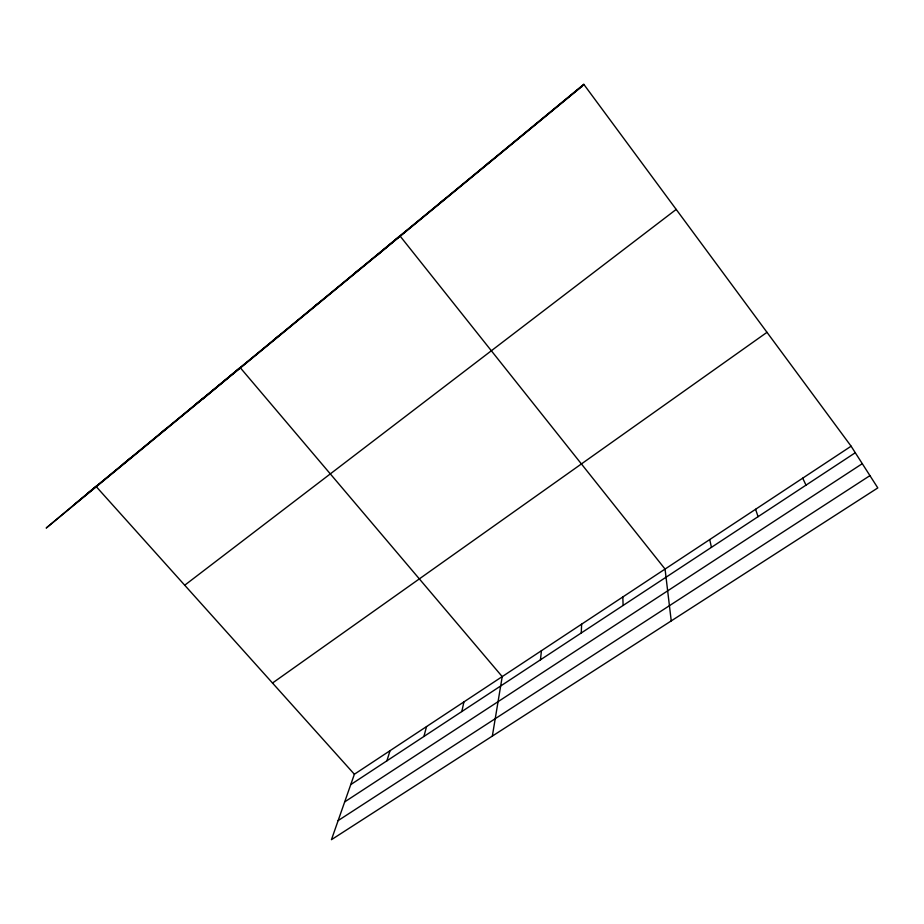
<?xml version="1.0" encoding="UTF-8"?>
<svg xmlns="http://www.w3.org/2000/svg" width="924" height="924" viewBox="0 0 924 924"><rect width="100%" height="100%" fill="white"/><g stroke="black" fill="none" stroke-linecap="round" stroke-linejoin="round"><path stroke-width="1.39" d="M581.265 632.975L581.623 624.174M540.459 659.817L541.429 650.715M492.342 736.082L502.217 676.611L240.136 367.556L202.437 399.318M461.815 711.549L463.929 701.894M423.908 736.474L426.553 726.576M386.89 760.822L390.043 750.681M851.108 446.2L354.377 774.243L331.45 839.673L877.8 487.918L851.108 446.2L583.795 84.327L88.138 492.931M581.381 87.099L583.795 84.327M534.58 125.006L535.816 123.874M487.191 164.068L489.223 162.278M441.152 202.01L443.947 199.584M377.489 255.082L399.93 235.863L665.061 569.068L671.24 620.905M354.215 273.643L358.385 270.108M313.144 307.496L317.925 303.453M273.158 340.448L278.528 335.92M159.321 434.268L166.251 428.447M196.281 403.811L202.726 398.394M123.285 463.975L130.688 457.761M75.017 503.915L582.778 85.482M582.097 86.279L46.2 528.043L95.992 486.359L354.377 774.243M184.719 585.215L676.195 209.425M272.511 683.021L766.989 332.328M350.75 784.603L855.289 452.725M344.687 801.893L862.288 463.675M338.138 820.593L869.934 475.629M802.702 478.17L806.005 485.135M755.589 509.286L758.073 516.666M709.724 539.57L711.434 547.343M622.822 596.962L623.111 605.451"/></g></svg>
